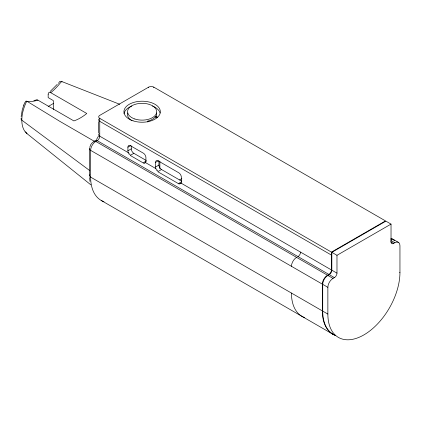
<?xml version="1.0" encoding="UTF-8"?>
<svg xmlns="http://www.w3.org/2000/svg" width="421" height="421" viewBox="0 0 421 421"><rect width="100%" height="100%" fill="white"/><g stroke="black" fill="none" stroke-linecap="round" stroke-linejoin="round"><path stroke-width="0.63" d="M89.573 148.876L89.573 175.631M21.134 116.606L22.281 109.807L23.839 104.982M89.762 147.297L90.815 144.519L92.688 142.219M98.477 136.083L96.451 139.593M58.461 83.39L59.614 81.569L61.187 81.306A31.343 18.098 -60 0 1 61.866 81.932M23.781 105.124L24.781 102.687M57.251 84.353L50.099 91.536M180.777 183.419L179.899 183.835M48.162 106.518L53.525 103.419M99.751 118.348L331.448 252.116L385.494 220.909L153.802 87.142A3.642 2.1 0 0 0 148.65 87.142L99.751 115.375A3.642 2.1 0 0 0 99.751 118.348L99.751 136.183A3.642 2.1 -60 0 1 97.177 140.646L95.788 141.445A3.642 2.1 60 0 0 93.309 142.172M129.058 154.191L128.331 152.686A3.642 2.1 60 0 1 127.905 150.797L127.905 147.224L130.71 145.603M127.905 150.797L131.273 148.855L131.273 145.876M146.161 160.422L133.846 153.312L130.205 155.417L143.077 162.848L146.198 161.043M156.623 170.394L155.875 168.589A3.642 2.1 60 0 1 155.57 167.005L155.57 162.359L158.38 160.733M155.57 167.005L158.938 165.058L158.938 160.99M181.588 181.109L161.511 169.521L157.754 171.689L178.388 183.603L181.609 181.74M179.551 179.946L181.83 178.63M331.832 252.337L385.878 221.136L391.03 224.104L391.03 241.943A3.642 2.1 -60 0 0 393.603 243.427L394.803 242.738A7.283 4.205 -60 0 1 399.95 245.711L399.95 272.466A50.973 29.428 -60 0 1 363.907 334.89A50.973 29.428 -60 0 1 327.864 314.082L322.718 311.108L322.718 284.354A7.283 4.205 -60 0 1 327.864 275.434L329.254 274.634A3.642 2.1 -60 0 0 331.832 270.177L331.832 252.337L336.979 255.31L391.03 224.104M335.658 335.505A50.973 29.428 -60 0 1 322.333 310.887L322.333 284.133A7.283 4.205 -60 0 1 327.485 275.213L328.869 274.413A3.642 2.1 -60 0 0 331.448 269.956L331.448 252.116M327.864 314.082L327.864 287.327A7.283 4.205 -60 0 1 333.016 278.407L334.406 277.607A3.642 2.1 -60 0 0 336.979 273.15L336.979 255.31M33.854 100.566L35.343 100.156M144.508 163.111L145.292 162.785A3.115 1.826 23.4 0 0 145.519 162.606A3.642 2.1 60 0 0 145.924 161.201L145.924 157.628A3.642 2.1 60 0 0 143.35 153.17L130.478 145.74A3.642 2.1 60 0 0 127.905 147.224M119.764 104.303L61.524 81.432A45.51 26.276 -60 0 1 50.736 92.683A3.678 2.11 60.3 0 0 48.194 94.246M27.055 101.361A3.668 2.663 -74 0 0 26.77 101.182L25.544 101.229L25.102 102.535M94.183 141.219L59.635 121.227L27.07 101.324A45.51 26.276 -60 0 0 37.864 100.114L73.907 120.922A45.51 26.276 -60 0 0 86.779 113.491L50.736 92.683M393.293 239.402L398.44 242.375M390.941 240.507L394.803 242.738M390.709 241.754L393.603 243.427M156.054 116.338L157.754 117.322M147.813 121.99L147.813 121.111A14.561 8.409 0 0 0 155.533 116.654L157.175 117.601M147.813 121.111L148.902 121.743M399.629 272.276L399.95 272.466M331.448 255.089L99.751 121.322A3.642 2.1 0 0 1 99.14 118.817M128.331 152.686L99.751 136.183A3.642 2.1 0 0 1 99.14 133.678M145.498 162.595L155.875 168.589M331.448 269.956L181.046 183.119A3.642 2.1 60 0 0 181.351 181.893L181.351 177.241A3.642 2.1 60 0 0 178.778 172.784L158.143 160.869A3.642 2.1 60 0 0 155.57 162.359M331.832 270.177L336.979 273.15M328.869 274.413L97.177 140.646A3.642 2.1 60 0 0 94.783 141.14M329.254 274.634L334.406 277.607M327.485 275.213L95.788 141.445A7.283 4.205 -60 0 0 90.636 150.365L90.636 177.12A50.973 29.428 -60 0 0 103.961 201.733M327.864 275.434L333.016 278.407M322.333 284.133L90.636 150.365A3.642 2.1 0 0 1 89.873 148.045M322.718 284.354L327.864 287.327M322.333 310.887L90.636 177.12A3.642 2.1 0 0 1 89.873 174.799M101.193 200.449L332.89 334.221M89.815 170.647L21.813 120.169A3.642 2.1 0 0 1 21.261 118.169M90.883 184.872L27.07 133.678M25.623 131.826L27.018 133.636M89.952 181.388L89.615 177.604M159.864 161.143L159.864 168.789M155.533 116.654L155.533 117.233M153.802 87.142L153.802 87.7M148.65 87.142L148.65 87.7M98.682 121.695L98.682 132.841M53.309 109.492L53.309 100.572L48.162 97.598L48.162 94.225M335.469 335.505A50.973 29.428 -60 0 1 322.718 311.108M391.067 239.175A7.283 4.205 -60 0 1 394.44 240.759M124.021 113.607A18.203 10.509 0 0 1 131.81 106.034M152.439 106.034A18.203 10.509 0 0 1 160.069 112.928M156.37 112.939A14.561 8.409 0 0 1 155.923 117.385M131.831 120.638A14.561 8.409 0 0 1 127.873 112.97M26.776 133.436A31.343 18.098 -60 0 1 26.776 101.172M61.766 81.753A3.663 0.41 25.4 0 1 62.024 81.858M35.596 100.398A3.678 2.105 59.6 0 1 37.864 100.124M390.683 238.954A7.283 4.205 -60 0 1 393.84 240.117M291.443 266.298A7.283 4.205 -60 0 1 296.589 257.378M300.552 252.116A3.642 2.1 -60 0 1 297.979 256.578M304.767 317.666A50.973 29.428 -60 0 1 291.443 293.053M181.067 183.13A3.042 1.9 20.8 0 1 180.825 183.451M130.084 154.696A3.51 1.968 71.6 0 1 129.484 153.77M144.503 163.09A3.51 2.7 87.8 0 1 143.387 163.143M133.846 153.312A3.642 2.1 60 0 1 131.273 148.855M157.665 170.926A3.468 1.942 75 0 1 157.117 169.963M179.888 183.777A3.468 2.742 -84.9 0 1 178.725 183.882M161.511 169.521A3.642 2.1 60 0 1 158.938 165.058M133.025 120.822A18.203 10.509 0 0 0 160.327 111.718A18.203 10.509 0 0 0 133.025 102.619A18.203 10.509 0 0 0 133.025 120.822M134.846 119.001A14.561 8.409 0 0 0 156.691 111.718A14.561 8.409 0 0 0 134.846 104.44A14.561 8.409 0 0 0 134.846 119.001"/></g></svg>
